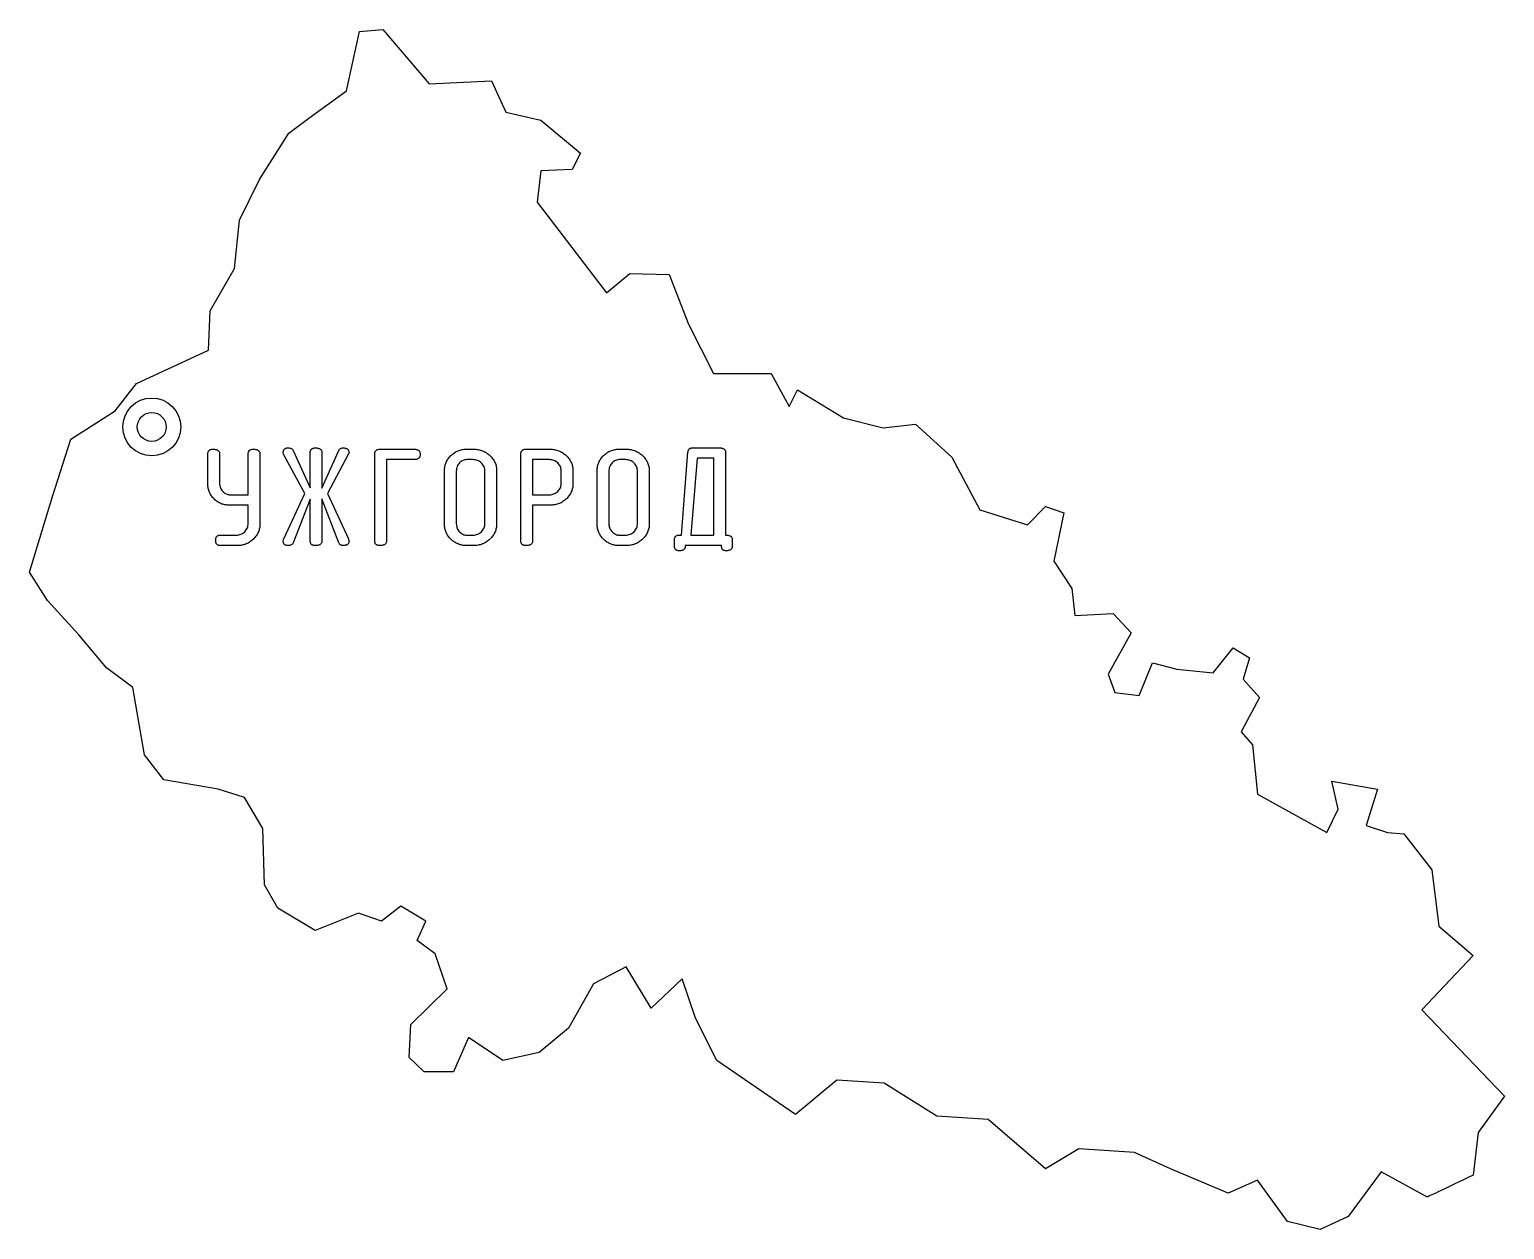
# Model space of a CAD drawing. Header units: millimetres. Extents: x -7137.6 to -7061, y 6350.2 to 6412.4.
import ezdxf

# ---------------------------------------------------------------- set-up
doc = ezdxf.new("R2010")
doc.units = ezdxf.units.MM

msp = doc.modelspace()

# ---------------------------------------------------------------- linework, layer by layer
at = {"color": 7, "linetype": 'Continuous', "lineweight": 25}
for p, q in [((-7121.118, 6409.255), (-7120.436, 6412.337)), ((-7120.436, 6412.337), (-7119.236, 6412.435)), ((-7119.236, 6412.435), (-7116.835, 6409.612)), ((-7116.835, 6409.612), (-7113.589, 6409.774)), ((-7113.589, 6409.774), (-7112.844, 6408.152)), ((-7123.064, 6407.828), (-7121.118, 6409.255)), ((-7112.844, 6408.152), (-7111.027, 6407.731)), ((-7124.102, 6407.048), (-7123.064, 6407.828)), ((-7111.027, 6407.731), (-7108.983, 6406.01)), ((-7125.628, 6404.648), (-7124.102, 6407.048)), ((-7108.983, 6406.01), (-7109.405, 6405.167)), ((-7111.027, 6405.102), (-7111.221, 6403.48)), ((-7109.405, 6405.167), (-7111.027, 6405.102)), ((-7126.666, 6402.538), (-7125.628, 6404.648)), ((-7111.221, 6403.48), (-7107.62, 6398.775)), ((-7126.925, 6400.041), (-7126.666, 6402.538)), ((-7128.191, 6397.834), (-7126.925, 6400.041)), ((-7107.62, 6398.775), (-7106.419, 6399.78)), ((-7106.419, 6399.78), (-7104.375, 6399.716)), ((-7104.375, 6399.716), (-7103.369, 6397.152)), ((-7128.287, 6395.79), (-7128.191, 6397.834)), ((-7103.369, 6397.152), (-7102.072, 6394.589)), ((-7132.019, 6394.07), (-7128.287, 6395.79)), ((-7102.072, 6394.589), (-7099.086, 6394.589)), ((-7099.086, 6394.589), (-7098.145, 6392.87)), ((-7133.123, 6392.643), (-7132.019, 6394.07)), ((-7098.145, 6392.87), (-7097.723, 6393.746)), ((-7097.723, 6393.746), (-7095.322, 6392.285)), ((-7135.426, 6391.182), (-7133.123, 6392.643)), ((-7095.322, 6392.285), (-7093.277, 6391.767)), ((-7093.277, 6391.767), (-7091.591, 6391.961)), ((-7091.591, 6391.961), (-7089.709, 6390.241)), ((-7136.368, 6388.197), (-7135.426, 6391.182)), ((-7123.884, 6390.594), (-7123.002, 6388.647)), ((-7123.002, 6388.647), (-7123.002, 6390.478)), ((-7122.394, 6388.634), (-7121.516, 6390.594)), ((-7122.394, 6390.478), (-7122.394, 6388.634)), ((-7119.381, 6390.657), (-7117.605, 6390.657)), ((-7114.892, 6390.657), (-7114.536, 6390.657)), ((-7111.824, 6390.657), (-7110.576, 6390.657)), ((-7106.973, 6390.657), (-7106.617, 6390.657)), ((-7103.734, 6386.198), (-7103.399, 6390.501)), ((-7103.158, 6390.725), (-7101.755, 6390.725)), ((-7101.448, 6390.483), (-7101.448, 6386.198)), ((-7128.313, 6388.856), (-7128.313, 6390.417)), ((-7127.705, 6390.421), (-7127.705, 6388.899)), ((-7126.219, 6388.293), (-7126.219, 6390.421)), ((-7125.611, 6390.416), (-7125.611, 6386.767)), ((-7123.282, 6388.352), (-7124.37, 6390.36)), ((-7121.013, 6390.411), (-7122.107, 6388.357)), ((-7119.651, 6385.899), (-7119.651, 6390.416)), ((-7117.605, 6390.117), (-7119.043, 6390.117)), ((-7119.043, 6390.117), (-7119.043, 6385.896)), ((-7114.545, 6390.117), (-7114.882, 6390.117)), ((-7112.07, 6385.899), (-7112.07, 6390.416)), ((-7110.586, 6390.117), (-7111.462, 6390.117)), ((-7111.462, 6390.117), (-7111.462, 6388.293)), ((-7106.626, 6390.117), (-7106.963, 6390.117)), ((-7102.927, 6390.184), (-7103.242, 6386.198)), ((-7102.056, 6390.184), (-7102.927, 6390.184)), ((-7102.056, 6386.198), (-7102.056, 6390.184)), ((-7089.709, 6390.241), (-7088.249, 6387.515)), ((-7116.029, 6386.767), (-7116.029, 6389.548)), ((-7115.421, 6389.509), (-7115.421, 6386.806)), ((-7113.935, 6386.806), (-7113.935, 6389.509)), ((-7113.327, 6389.548), (-7113.327, 6386.767)), ((-7109.975, 6388.874), (-7109.975, 6389.532)), ((-7109.367, 6389.552), (-7109.367, 6388.854)), ((-7108.111, 6386.767), (-7108.111, 6389.548)), ((-7107.502, 6389.509), (-7107.502, 6386.806)), ((-7106.016, 6386.806), (-7106.016, 6389.509)), ((-7105.408, 6389.548), (-7105.408, 6386.767)), ((-7137.568, 6384.271), (-7136.368, 6388.197)), ((-7127.166, 6388.293), (-7126.219, 6388.293)), ((-7124.375, 6386.003), (-7123.282, 6388.352)), ((-7122.107, 6388.357), (-7121.022, 6386.009)), ((-7111.462, 6388.293), (-7110.586, 6388.293)), ((-7126.219, 6387.752), (-7127.2, 6387.752)), ((-7126.219, 6386.805), (-7126.219, 6387.752)), ((-7123.002, 6388.066), (-7123.877, 6385.798)), ((-7123.002, 6385.901), (-7123.002, 6388.066)), ((-7121.521, 6385.805), (-7122.394, 6388.079)), ((-7122.394, 6388.079), (-7122.394, 6385.901)), ((-7111.462, 6387.752), (-7111.462, 6385.899)), ((-7110.552, 6387.752), (-7111.462, 6387.752)), ((-7088.249, 6387.515), (-7085.783, 6386.737)), ((-7085.783, 6386.737), (-7084.843, 6387.677)), ((-7084.843, 6387.677), (-7083.901, 6387.353)), ((-7083.901, 6387.353), (-7084.42, 6384.855)), ((-7127.671, 6386.198), (-7126.829, 6386.198)), ((-7114.882, 6386.198), (-7114.545, 6386.198)), ((-7106.963, 6386.198), (-7106.626, 6386.198)), ((-7104.099, 6385.625), (-7104.099, 6385.96)), ((-7103.857, 6386.198), (-7103.734, 6386.198)), ((-7103.242, 6386.198), (-7102.056, 6386.198)), ((-7101.448, 6386.198), (-7101.411, 6386.198)), ((-7101.102, 6385.96), (-7101.102, 6385.625)), ((-7126.795, 6385.657), (-7127.666, 6385.657)), ((-7114.536, 6385.657), (-7114.892, 6385.657)), ((-7106.617, 6385.657), (-7106.973, 6385.657)), ((-7103.546, 6385.657), (-7103.546, 6385.591)), ((-7101.651, 6385.657), (-7103.546, 6385.657)), ((-7101.651, 6385.591), (-7101.651, 6385.657)), ((-7084.42, 6384.855), (-7083.479, 6383.427)), ((-7136.627, 6382.811), (-7137.568, 6384.271)), ((-7135.006, 6381.026), (-7136.627, 6382.811)), ((-7083.479, 6383.427), (-7083.317, 6382.032)), ((-7083.317, 6382.032), (-7081.337, 6382.129)), ((-7081.337, 6382.129), (-7080.396, 6381.124)), ((-7133.577, 6379.307), (-7135.006, 6381.026)), ((-7080.396, 6381.124), (-7081.598, 6378.982)), ((-7076.146, 6379.047), (-7075.108, 6380.345)), ((-7075.108, 6380.345), (-7074.264, 6379.826)), ((-7074.264, 6379.826), (-7074.589, 6378.723)), ((-7132.214, 6378.301), (-7133.577, 6379.307)), ((-7081.598, 6378.982), (-7081.24, 6378.041)), ((-7079.976, 6377.88), (-7079.294, 6379.566)), ((-7079.294, 6379.566), (-7078.028, 6379.241)), ((-7078.028, 6379.241), (-7076.146, 6379.047)), ((-7131.598, 6374.797), (-7132.214, 6378.301)), ((-7074.589, 6378.723), (-7073.746, 6377.781)), ((-7081.24, 6378.041), (-7079.976, 6377.88)), ((-7073.746, 6377.781), (-7074.686, 6375.998)), ((-7074.686, 6375.998), (-7074.102, 6375.317)), ((-7074.102, 6375.317), (-7073.843, 6372.752)), ((-7130.593, 6373.499), (-7131.598, 6374.797)), ((-7127.769, 6373.012), (-7130.593, 6373.499)), ((-7126.407, 6372.59), (-7127.769, 6373.012)), ((-7069.656, 6371.973), (-7069.982, 6373.433)), ((-7069.982, 6373.433), (-7067.612, 6373.012)), ((-7067.612, 6373.012), (-7068.198, 6371.13)), ((-7125.465, 6370.968), (-7126.407, 6372.59)), ((-7073.843, 6372.752), (-7070.241, 6370.774)), ((-7070.241, 6370.774), (-7069.656, 6371.973)), ((-7125.369, 6368.047), (-7125.465, 6370.968)), ((-7068.198, 6371.13), (-7067.094, 6370.774)), ((-7067.094, 6370.774), (-7066.249, 6370.708)), ((-7066.249, 6370.708), (-7064.791, 6368.826)), ((-7064.791, 6368.826), (-7064.434, 6365.906)), ((-7124.687, 6366.847), (-7125.369, 6368.047)), ((-7122.74, 6365.678), (-7124.687, 6366.847)), ((-7118.294, 6366.945), (-7119.301, 6366.166)), ((-7116.997, 6366.166), (-7118.294, 6366.945)), ((-7120.502, 6366.588), (-7122.74, 6365.678)), ((-7119.301, 6366.166), (-7120.502, 6366.588)), ((-7117.451, 6365.16), (-7116.997, 6366.166)), ((-7064.434, 6365.906), (-7062.649, 6364.381)), ((-7116.51, 6364.479), (-7117.451, 6365.16)), ((-7115.894, 6362.662), (-7116.51, 6364.479)), ((-7106.614, 6363.797), (-7108.301, 6362.921)), ((-7105.315, 6361.655), (-7106.614, 6363.797)), ((-7062.649, 6364.381), (-7065.309, 6361.559)), ((-7108.301, 6362.921), (-7109.599, 6360.618)), ((-7103.693, 6363.18), (-7105.315, 6361.655)), ((-7103.012, 6361.136), (-7103.693, 6363.18)), ((-7117.776, 6360.811), (-7115.894, 6362.662)), ((-7065.309, 6361.559), (-7061.026, 6357.081)), ((-7117.873, 6359.092), (-7117.776, 6360.811)), ((-7109.599, 6360.618), (-7111.124, 6359.352)), ((-7101.909, 6358.93), (-7103.012, 6361.136)), ((-7114.79, 6360.131), (-7115.569, 6358.345)), ((-7113.006, 6358.93), (-7114.79, 6360.131)), ((-7117.094, 6358.345), (-7117.873, 6359.092)), ((-7111.124, 6359.352), (-7113.006, 6358.93)), ((-7115.569, 6358.345), (-7117.094, 6358.345)), ((-7097.821, 6356.141), (-7101.909, 6358.93)), ((-7095.679, 6357.924), (-7097.821, 6356.141)), ((-7093.213, 6357.762), (-7095.679, 6357.924)), ((-7090.488, 6356.042), (-7093.213, 6357.762)), ((-7061.026, 6357.081), (-7062.388, 6355.2)), ((-7087.827, 6355.88), (-7090.488, 6356.042)), ((-7084.843, 6353.316), (-7087.827, 6355.88)), ((-7062.388, 6355.2), (-7062.649, 6352.993)), ((-7083.122, 6354.357), (-7084.843, 6353.316)), ((-7080.234, 6354.161), (-7083.122, 6354.357)), ((-7078.352, 6353.316), (-7080.234, 6354.161)), ((-7075.368, 6352.051), (-7078.352, 6353.316)), ((-7067.418, 6353.155), (-7069.138, 6350.851)), ((-7065.049, 6351.857), (-7067.418, 6353.155)), ((-7073.843, 6352.733), (-7075.368, 6352.051)), ((-7072.285, 6350.591), (-7073.843, 6352.733)), ((-7069.138, 6350.851), (-7070.597, 6350.17)), ((-7070.597, 6350.17), (-7072.285, 6350.591))]:
    msp.add_line(p, q, dxfattribs=at)
for radius in [1.5, 0.75]:
    msp.add_circle((-7131.223, 6391.811), radius, dxfattribs=at)
for points, knots in [([(-7128.313, 6390.417), (-7128.312, 6390.435), (-7128.311, 6390.471), (-7128.299, 6390.521), (-7128.277, 6390.564), (-7128.247, 6390.599), (-7128.207, 6390.626), (-7128.16, 6390.645), (-7128.104, 6390.655), (-7128.064, 6390.656), (-7128.043, 6390.657)], [0, 0, 0, 0, 0.135429, 0.259027, 0.370704, 0.479047, 0.590725, 0.711856, 0.84678, 1, 1, 1, 1]), ([(-7128.043, 6390.657), (-7128.016, 6390.657), (-7127.967, 6390.657), (-7127.898, 6390.644), (-7127.838, 6390.628), (-7127.79, 6390.601), (-7127.751, 6390.567), (-7127.724, 6390.525), (-7127.708, 6390.475), (-7127.706, 6390.44), (-7127.705, 6390.421)], [0, 0, 0, 0, 0.169138, 0.31769, 0.447411, 0.563411, 0.668766, 0.773154, 0.880041, 1, 1, 1, 1]), ([(-7126.219, 6390.421), (-7126.218, 6390.44), (-7126.217, 6390.475), (-7126.204, 6390.524), (-7126.183, 6390.566), (-7126.152, 6390.6), (-7126.113, 6390.627), (-7126.065, 6390.644), (-7126.01, 6390.657), (-7125.97, 6390.657), (-7125.948, 6390.657)], [0, 0, 0, 0, 0.136441, 0.255996, 0.368508, 0.475742, 0.588255, 0.709343, 0.845784, 1, 1, 1, 1]), ([(-7125.948, 6390.657), (-7125.922, 6390.656), (-7125.872, 6390.655), (-7125.803, 6390.645), (-7125.744, 6390.626), (-7125.695, 6390.6), (-7125.656, 6390.565), (-7125.63, 6390.522), (-7125.613, 6390.471), (-7125.611, 6390.435), (-7125.611, 6390.416)], [0, 0, 0, 0, 0.167863, 0.314847, 0.444187, 0.55924, 0.665232, 0.770656, 0.878794, 1, 1, 1, 1]), ([(-7124.401, 6390.481), (-7124.4, 6390.5), (-7124.399, 6390.536), (-7124.388, 6390.587), (-7124.368, 6390.63), (-7124.339, 6390.665), (-7124.303, 6390.693), (-7124.258, 6390.712), (-7124.206, 6390.722), (-7124.169, 6390.724), (-7124.149, 6390.725)], [0, 0, 0, 0, 0.142168, 0.268903, 0.38517, 0.493424, 0.603728, 0.721292, 0.852595, 1, 1, 1, 1]), ([(-7124.37, 6390.36), (-7124.379, 6390.379), (-7124.396, 6390.418), (-7124.4, 6390.46), (-7124.401, 6390.481)], [0, 0, 0, 0, 0.502617, 1, 1, 1, 1]), ([(-7124.149, 6390.725), (-7124.119, 6390.723), (-7124.063, 6390.721), (-7123.987, 6390.696), (-7123.924, 6390.654), (-7123.897, 6390.614), (-7123.884, 6390.594)], [0, 0, 0, 0, 0.286904, 0.537433, 0.769466, 1, 1, 1, 1]), ([(-7123.002, 6390.478), (-7123.002, 6390.497), (-7123, 6390.534), (-7122.988, 6390.585), (-7122.965, 6390.629), (-7122.935, 6390.666), (-7122.894, 6390.692), (-7122.847, 6390.711), (-7122.79, 6390.723), (-7122.749, 6390.724), (-7122.728, 6390.725)], [0, 0, 0, 0, 0.1377081, 0.258841, 0.3738743, 0.481948, 0.593458, 0.712173, 0.8473444, 1, 1, 1, 1]), ([(-7122.728, 6390.725), (-7122.702, 6390.724), (-7122.653, 6390.723), (-7122.584, 6390.711), (-7122.526, 6390.693), (-7122.477, 6390.666), (-7122.439, 6390.631), (-7122.414, 6390.586), (-7122.397, 6390.534), (-7122.395, 6390.497), (-7122.394, 6390.478)], [0, 0, 0, 0, 0.165531, 0.310581, 0.439844, 0.552881, 0.660328, 0.766444, 0.876643, 1, 1, 1, 1]), ([(-7121.516, 6390.594), (-7121.504, 6390.614), (-7121.48, 6390.652), (-7121.43, 6390.694), (-7121.372, 6390.72), (-7121.33, 6390.723), (-7121.309, 6390.725)], [0, 0, 0, 0, 0.270918, 0.518355, 0.751646, 1, 1, 1, 1]), ([(-7121.309, 6390.725), (-7121.284, 6390.724), (-7121.237, 6390.722), (-7121.171, 6390.713), (-7121.114, 6390.694), (-7121.068, 6390.666), (-7121.032, 6390.631), (-7121.006, 6390.588), (-7120.991, 6390.537), (-7120.989, 6390.5), (-7120.988, 6390.481)], [0, 0, 0, 0, 0.163448, 0.307793, 0.43427, 0.549766, 0.655419, 0.762636, 0.875353, 1, 1, 1, 1]), ([(-7120.988, 6390.481), (-7120.989, 6390.467), (-7120.99, 6390.441), (-7121.006, 6390.421), (-7121.013, 6390.411)], [0, 0, 0, 0, 0.536123, 1, 1, 1, 1]), ([(-7119.651, 6390.416), (-7119.65, 6390.435), (-7119.649, 6390.471), (-7119.636, 6390.521), (-7119.615, 6390.564), (-7119.584, 6390.599), (-7119.545, 6390.626), (-7119.498, 6390.645), (-7119.442, 6390.655), (-7119.402, 6390.656), (-7119.381, 6390.657)], [0, 0, 0, 0, 0.137647, 0.258494, 0.372178, 0.480267, 0.591683, 0.71253, 0.847139, 1, 1, 1, 1]), ([(-7117.605, 6390.657), (-7117.581, 6390.657), (-7117.535, 6390.655), (-7117.471, 6390.643), (-7117.416, 6390.622), (-7117.371, 6390.592), (-7117.336, 6390.553), (-7117.311, 6390.505), (-7117.298, 6390.448), (-7117.296, 6390.408), (-7117.295, 6390.387)], [0, 0, 0, 0, 0.154879, 0.291993, 0.412667, 0.525781, 0.633715, 0.744971, 0.865082, 1, 1, 1, 1]), ([(-7116.029, 6389.548), (-7116.028, 6389.586), (-7116.027, 6389.66), (-7116.01, 6389.769), (-7115.985, 6389.874), (-7115.947, 6389.974), (-7115.901, 6390.071), (-7115.842, 6390.163), (-7115.775, 6390.251), (-7115.697, 6390.333), (-7115.612, 6390.409), (-7115.522, 6390.476), (-7115.427, 6390.532), (-7115.328, 6390.578), (-7115.225, 6390.614), (-7115.118, 6390.639), (-7115.006, 6390.654), (-7114.931, 6390.656), (-7114.892, 6390.657)], [0, 0, 0, 0, 0.064022, 0.126233, 0.186537, 0.247047, 0.307461, 0.368979, 0.431621, 0.496318, 0.561091, 0.624327, 0.686753, 0.747991, 0.809425, 0.871472, 0.934784, 1, 1, 1, 1]), ([(-7114.536, 6390.657), (-7114.493, 6390.656), (-7114.41, 6390.654), (-7114.288, 6390.638), (-7114.172, 6390.612), (-7114.061, 6390.576), (-7113.956, 6390.528), (-7113.855, 6390.471), (-7113.76, 6390.402), (-7113.672, 6390.324), (-7113.592, 6390.239), (-7113.52, 6390.151), (-7113.461, 6390.058), (-7113.412, 6389.963), (-7113.373, 6389.864), (-7113.346, 6389.762), (-7113.33, 6389.656), (-7113.328, 6389.584), (-7113.327, 6389.548)], [0, 0, 0, 0, 0.069566, 0.13674, 0.202078, 0.265454, 0.32897, 0.391761, 0.456064, 0.520905, 0.585637, 0.647873, 0.707801, 0.766345, 0.824107, 0.882274, 0.940271, 1, 1, 1, 1]), ([(-7112.07, 6390.416), (-7112.069, 6390.435), (-7112.068, 6390.47), (-7112.056, 6390.52), (-7112.037, 6390.563), (-7112.01, 6390.599), (-7111.974, 6390.625), (-7111.931, 6390.645), (-7111.88, 6390.655), (-7111.843, 6390.656), (-7111.824, 6390.657)], [0, 0, 0, 0, 0.144635, 0.27097, 0.388133, 0.496601, 0.607186, 0.72435, 0.852701, 1, 1, 1, 1]), ([(-7110.576, 6390.657), (-7110.534, 6390.656), (-7110.451, 6390.655), (-7110.33, 6390.638), (-7110.213, 6390.614), (-7110.103, 6390.575), (-7109.996, 6390.53), (-7109.897, 6390.47), (-7109.801, 6390.403), (-7109.714, 6390.325), (-7109.633, 6390.242), (-7109.562, 6390.153), (-7109.502, 6390.061), (-7109.452, 6389.966), (-7109.414, 6389.867), (-7109.388, 6389.765), (-7109.37, 6389.66), (-7109.368, 6389.588), (-7109.367, 6389.552)], [0, 0, 0, 0, 0.06971, 0.136447, 0.201795, 0.265484, 0.328896, 0.392107, 0.456206, 0.521181, 0.585627, 0.647991, 0.707557, 0.766488, 0.824369, 0.881947, 0.940727, 1, 1, 1, 1]), ([(-7108.111, 6389.548), (-7108.11, 6389.586), (-7108.108, 6389.66), (-7108.091, 6389.769), (-7108.066, 6389.874), (-7108.028, 6389.974), (-7107.982, 6390.071), (-7107.923, 6390.163), (-7107.856, 6390.251), (-7107.778, 6390.333), (-7107.693, 6390.409), (-7107.603, 6390.476), (-7107.508, 6390.532), (-7107.409, 6390.578), (-7107.306, 6390.614), (-7107.199, 6390.639), (-7107.088, 6390.654), (-7107.012, 6390.656), (-7106.973, 6390.657)], [0, 0, 0, 0, 0.064022, 0.126233, 0.186537, 0.247047, 0.307461, 0.368979, 0.431621, 0.496318, 0.561091, 0.624327, 0.686753, 0.747991, 0.809425, 0.871472, 0.934784, 1, 1, 1, 1]), ([(-7106.617, 6390.657), (-7106.574, 6390.656), (-7106.491, 6390.654), (-7106.369, 6390.638), (-7106.253, 6390.612), (-7106.142, 6390.576), (-7106.037, 6390.528), (-7105.936, 6390.471), (-7105.841, 6390.402), (-7105.753, 6390.324), (-7105.673, 6390.239), (-7105.601, 6390.151), (-7105.542, 6390.058), (-7105.493, 6389.963), (-7105.454, 6389.864), (-7105.427, 6389.762), (-7105.411, 6389.656), (-7105.409, 6389.584), (-7105.408, 6389.548)], [0, 0, 0, 0, 0.069566, 0.13674, 0.202078, 0.265454, 0.32897, 0.391761, 0.456064, 0.520905, 0.585637, 0.647873, 0.707801, 0.766345, 0.824107, 0.882274, 0.940271, 1, 1, 1, 1]), ([(-7103.399, 6390.501), (-7103.397, 6390.519), (-7103.392, 6390.552), (-7103.379, 6390.599), (-7103.357, 6390.637), (-7103.331, 6390.671), (-7103.296, 6390.695), (-7103.255, 6390.713), (-7103.208, 6390.724), (-7103.175, 6390.725), (-7103.158, 6390.725)], [0, 0, 0, 0, 0.144235, 0.272194, 0.3895, 0.500736, 0.612989, 0.731568, 0.857321, 1, 1, 1, 1]), ([(-7101.755, 6390.725), (-7101.731, 6390.724), (-7101.686, 6390.722), (-7101.622, 6390.713), (-7101.569, 6390.693), (-7101.524, 6390.667), (-7101.49, 6390.632), (-7101.465, 6390.589), (-7101.451, 6390.538), (-7101.449, 6390.502), (-7101.448, 6390.483)], [0, 0, 0, 0, 0.161474, 0.303329, 0.429302, 0.543136, 0.648751, 0.758129, 0.871444, 1, 1, 1, 1]), ([(-7117.295, 6390.387), (-7117.296, 6390.366), (-7117.298, 6390.326), (-7117.311, 6390.269), (-7117.336, 6390.222), (-7117.371, 6390.182), (-7117.416, 6390.153), (-7117.471, 6390.131), (-7117.535, 6390.119), (-7117.581, 6390.118), (-7117.605, 6390.117)], [0, 0, 0, 0, 0.134918, 0.255029, 0.366285, 0.474219, 0.587333, 0.708007, 0.845121, 1, 1, 1, 1]), ([(-7114.882, 6390.117), (-7114.915, 6390.115), (-7114.981, 6390.111), (-7115.078, 6390.077), (-7115.17, 6390.022), (-7115.256, 6389.949), (-7115.33, 6389.859), (-7115.383, 6389.753), (-7115.416, 6389.635), (-7115.419, 6389.552), (-7115.421, 6389.509)], [0, 0, 0, 0, 0.109715, 0.220992, 0.338271, 0.464734, 0.594801, 0.723849, 0.857587, 1, 1, 1, 1]), ([(-7113.935, 6389.509), (-7113.937, 6389.549), (-7113.941, 6389.629), (-7113.977, 6389.744), (-7114.034, 6389.849), (-7114.113, 6389.941), (-7114.206, 6390.019), (-7114.311, 6390.076), (-7114.425, 6390.11), (-7114.505, 6390.115), (-7114.545, 6390.117)], [0, 0, 0, 0, 0.127609, 0.249917, 0.372014, 0.500576, 0.628429, 0.751497, 0.87349, 1, 1, 1, 1]), ([(-7109.975, 6389.532), (-7109.978, 6389.571), (-7109.982, 6389.647), (-7110.017, 6389.757), (-7110.076, 6389.857), (-7110.155, 6389.946), (-7110.247, 6390.023), (-7110.353, 6390.077), (-7110.466, 6390.112), (-7110.545, 6390.115), (-7110.586, 6390.117)], [0, 0, 0, 0, 0.123513, 0.244037, 0.365281, 0.493931, 0.622995, 0.747549, 0.87098, 1, 1, 1, 1]), ([(-7106.963, 6390.117), (-7106.996, 6390.115), (-7107.062, 6390.111), (-7107.159, 6390.077), (-7107.251, 6390.022), (-7107.337, 6389.949), (-7107.411, 6389.859), (-7107.464, 6389.753), (-7107.497, 6389.635), (-7107.501, 6389.552), (-7107.502, 6389.509)], [0, 0, 0, 0, 0.109715, 0.220992, 0.338271, 0.464734, 0.594801, 0.723849, 0.857587, 1, 1, 1, 1]), ([(-7106.016, 6389.509), (-7106.018, 6389.549), (-7106.022, 6389.629), (-7106.058, 6389.744), (-7106.115, 6389.849), (-7106.194, 6389.941), (-7106.287, 6390.019), (-7106.392, 6390.076), (-7106.507, 6390.11), (-7106.586, 6390.115), (-7106.626, 6390.117)], [0, 0, 0, 0, 0.127609, 0.249917, 0.372014, 0.500576, 0.628429, 0.751497, 0.87349, 1, 1, 1, 1]), ([(-7127.2, 6387.752), (-7127.239, 6387.753), (-7127.313, 6387.755), (-7127.424, 6387.77), (-7127.529, 6387.796), (-7127.631, 6387.83), (-7127.728, 6387.876), (-7127.82, 6387.933), (-7127.907, 6387.998), (-7127.991, 6388.073), (-7128.065, 6388.155), (-7128.132, 6388.243), (-7128.188, 6388.334), (-7128.234, 6388.431), (-7128.27, 6388.531), (-7128.295, 6388.636), (-7128.31, 6388.745), (-7128.312, 6388.819), (-7128.313, 6388.856)], [0, 0, 0, 0, 0.065409, 0.128895, 0.190524, 0.251939, 0.31283, 0.374462, 0.437139, 0.501399, 0.566065, 0.628259, 0.68989, 0.750235, 0.811279, 0.872908, 0.935195, 1, 1, 1, 1]), ([(-7127.705, 6388.899), (-7127.703, 6388.855), (-7127.7, 6388.772), (-7127.667, 6388.654), (-7127.614, 6388.548), (-7127.541, 6388.459), (-7127.456, 6388.385), (-7127.364, 6388.333), (-7127.267, 6388.298), (-7127.199, 6388.294), (-7127.166, 6388.293)], [0, 0, 0, 0, 0.143581, 0.277318, 0.404788, 0.534116, 0.660578, 0.776677, 0.887954, 1, 1, 1, 1]), ([(-7110.586, 6388.293), (-7110.545, 6388.294), (-7110.466, 6388.298), (-7110.352, 6388.332), (-7110.247, 6388.386), (-7110.154, 6388.461), (-7110.075, 6388.549), (-7110.017, 6388.65), (-7109.982, 6388.759), (-7109.978, 6388.836), (-7109.975, 6388.874)], [0, 0, 0, 0, 0.129236, 0.253957, 0.377197, 0.506654, 0.634671, 0.755554, 0.87628, 1, 1, 1, 1]), ([(-7109.367, 6388.854), (-7109.368, 6388.818), (-7109.37, 6388.747), (-7109.387, 6388.642), (-7109.413, 6388.54), (-7109.45, 6388.441), (-7109.498, 6388.346), (-7109.557, 6388.255), (-7109.625, 6388.166), (-7109.704, 6388.082), (-7109.789, 6388.004), (-7109.883, 6387.938), (-7109.981, 6387.88), (-7110.085, 6387.834), (-7110.194, 6387.796), (-7110.309, 6387.772), (-7110.429, 6387.755), (-7110.51, 6387.753), (-7110.552, 6387.752)], [0, 0, 0, 0, 0.059942, 0.118714, 0.176941, 0.235266, 0.294328, 0.354246, 0.416589, 0.480954, 0.545785, 0.60931, 0.671925, 0.734979, 0.798831, 0.863769, 0.930677, 1, 1, 1, 1]), ([(-7126.829, 6386.198), (-7126.788, 6386.2), (-7126.709, 6386.205), (-7126.594, 6386.239), (-7126.489, 6386.296), (-7126.395, 6386.373), (-7126.318, 6386.466), (-7126.259, 6386.57), (-7126.225, 6386.685), (-7126.221, 6386.764), (-7126.219, 6386.805)], [0, 0, 0, 0, 0.127621, 0.249626, 0.372705, 0.499867, 0.627732, 0.750374, 0.872379, 1, 1, 1, 1]), ([(-7125.611, 6386.767), (-7125.612, 6386.731), (-7125.613, 6386.659), (-7125.63, 6386.553), (-7125.656, 6386.45), (-7125.694, 6386.351), (-7125.741, 6386.255), (-7125.798, 6386.162), (-7125.868, 6386.074), (-7125.946, 6385.99), (-7126.032, 6385.912), (-7126.125, 6385.844), (-7126.223, 6385.785), (-7126.327, 6385.739), (-7126.436, 6385.701), (-7126.551, 6385.677), (-7126.671, 6385.66), (-7126.753, 6385.658), (-7126.795, 6385.657)], [0, 0, 0, 0, 0.060307, 0.119442, 0.178023, 0.236134, 0.295504, 0.355386, 0.417039, 0.481597, 0.546191, 0.609354, 0.67254, 0.735364, 0.798982, 0.863682, 0.930346, 1, 1, 1, 1]), ([(-7114.892, 6385.657), (-7114.931, 6385.658), (-7115.006, 6385.661), (-7115.118, 6385.676), (-7115.226, 6385.701), (-7115.329, 6385.737), (-7115.428, 6385.782), (-7115.522, 6385.839), (-7115.612, 6385.905), (-7115.697, 6385.98), (-7115.775, 6386.063), (-7115.842, 6386.151), (-7115.901, 6386.243), (-7115.947, 6386.34), (-7115.985, 6386.44), (-7116.01, 6386.546), (-7116.027, 6386.655), (-7116.028, 6386.729), (-7116.029, 6386.767)], [0, 0, 0, 0, 0.065197, 0.12849, 0.1911, 0.252516, 0.313737, 0.37563, 0.438493, 0.503248, 0.567925, 0.630549, 0.692049, 0.752445, 0.812938, 0.873804, 0.935997, 1, 1, 1, 1]), ([(-7115.421, 6386.806), (-7115.42, 6386.763), (-7115.416, 6386.68), (-7115.383, 6386.562), (-7115.33, 6386.455), (-7115.255, 6386.365), (-7115.17, 6386.292), (-7115.078, 6386.238), (-7114.982, 6386.204), (-7114.915, 6386.2), (-7114.882, 6386.198)], [0, 0, 0, 0, 0.143504, 0.276039, 0.406062, 0.536058, 0.662452, 0.779074, 0.889179, 1, 1, 1, 1]), ([(-7114.545, 6386.198), (-7114.504, 6386.2), (-7114.425, 6386.205), (-7114.31, 6386.239), (-7114.205, 6386.296), (-7114.111, 6386.373), (-7114.034, 6386.466), (-7113.975, 6386.57), (-7113.942, 6386.686), (-7113.937, 6386.765), (-7113.935, 6386.806)], [0, 0, 0, 0, 0.127498, 0.249385, 0.372345, 0.499384, 0.627126, 0.750615, 0.872502, 1, 1, 1, 1]), ([(-7113.327, 6386.767), (-7113.328, 6386.731), (-7113.33, 6386.659), (-7113.346, 6386.553), (-7113.374, 6386.45), (-7113.412, 6386.351), (-7113.461, 6386.255), (-7113.52, 6386.163), (-7113.59, 6386.074), (-7113.671, 6385.99), (-7113.759, 6385.911), (-7113.854, 6385.844), (-7113.954, 6385.785), (-7114.06, 6385.739), (-7114.171, 6385.701), (-7114.288, 6385.677), (-7114.41, 6385.66), (-7114.493, 6385.658), (-7114.536, 6385.657)], [0, 0, 0, 0, 0.059698, 0.118238, 0.175816, 0.234088, 0.292601, 0.352499, 0.414343, 0.479041, 0.543849, 0.607782, 0.67083, 0.734078, 0.798152, 0.863331, 0.93047, 1, 1, 1, 1]), ([(-7106.973, 6385.657), (-7107.012, 6385.658), (-7107.088, 6385.661), (-7107.199, 6385.676), (-7107.307, 6385.701), (-7107.41, 6385.737), (-7107.509, 6385.782), (-7107.603, 6385.839), (-7107.693, 6385.905), (-7107.778, 6385.98), (-7107.856, 6386.063), (-7107.923, 6386.151), (-7107.982, 6386.243), (-7108.028, 6386.34), (-7108.066, 6386.44), (-7108.091, 6386.546), (-7108.108, 6386.655), (-7108.11, 6386.729), (-7108.111, 6386.767)], [0, 0, 0, 0, 0.065197, 0.12849, 0.1911, 0.252516, 0.313737, 0.37563, 0.438493, 0.503248, 0.567925, 0.630549, 0.692049, 0.752445, 0.812938, 0.873804, 0.935997, 1, 1, 1, 1]), ([(-7107.502, 6386.806), (-7107.501, 6386.763), (-7107.497, 6386.68), (-7107.464, 6386.562), (-7107.411, 6386.455), (-7107.337, 6386.365), (-7107.251, 6386.292), (-7107.159, 6386.238), (-7107.063, 6386.204), (-7106.996, 6386.2), (-7106.963, 6386.198)], [0, 0, 0, 0, 0.143504, 0.276039, 0.406062, 0.536058, 0.662452, 0.779074, 0.889179, 1, 1, 1, 1]), ([(-7106.626, 6386.198), (-7106.585, 6386.2), (-7106.506, 6386.205), (-7106.391, 6386.239), (-7106.286, 6386.296), (-7106.192, 6386.373), (-7106.115, 6386.466), (-7106.056, 6386.57), (-7106.023, 6386.686), (-7106.018, 6386.765), (-7106.016, 6386.806)], [0, 0, 0, 0, 0.127498, 0.249385, 0.372345, 0.499384, 0.627126, 0.750615, 0.872502, 1, 1, 1, 1]), ([(-7105.408, 6386.767), (-7105.409, 6386.731), (-7105.411, 6386.659), (-7105.427, 6386.553), (-7105.455, 6386.45), (-7105.493, 6386.351), (-7105.542, 6386.255), (-7105.601, 6386.163), (-7105.671, 6386.074), (-7105.752, 6385.99), (-7105.84, 6385.911), (-7105.936, 6385.844), (-7106.035, 6385.785), (-7106.142, 6385.739), (-7106.252, 6385.701), (-7106.369, 6385.677), (-7106.491, 6385.66), (-7106.574, 6385.658), (-7106.617, 6385.657)], [0, 0, 0, 0, 0.059698, 0.118238, 0.175816, 0.234088, 0.292601, 0.352499, 0.414343, 0.479041, 0.543849, 0.607782, 0.67083, 0.734078, 0.798152, 0.863331, 0.93047, 1, 1, 1, 1]), ([(-7127.908, 6385.928), (-7127.907, 6385.949), (-7127.905, 6385.989), (-7127.895, 6386.045), (-7127.876, 6386.092), (-7127.851, 6386.132), (-7127.816, 6386.161), (-7127.774, 6386.183), (-7127.725, 6386.196), (-7127.69, 6386.197), (-7127.671, 6386.198)], [0, 0, 0, 0, 0.154565, 0.290674, 0.412868, 0.52408, 0.633374, 0.743751, 0.865945, 1, 1, 1, 1]), ([(-7127.666, 6385.657), (-7127.685, 6385.658), (-7127.721, 6385.659), (-7127.771, 6385.672), (-7127.814, 6385.693), (-7127.849, 6385.724), (-7127.876, 6385.763), (-7127.895, 6385.811), (-7127.905, 6385.867), (-7127.907, 6385.907), (-7127.908, 6385.928)], [0, 0, 0, 0, 0.137647, 0.258494, 0.372178, 0.480267, 0.591683, 0.71253, 0.847139, 1, 1, 1, 1]), ([(-7124.401, 6385.894), (-7124.4, 6385.912), (-7124.398, 6385.95), (-7124.383, 6385.985), (-7124.375, 6386.003)], [0, 0, 0, 0, 0.490263, 1, 1, 1, 1]), ([(-7124.152, 6385.657), (-7124.172, 6385.658), (-7124.208, 6385.66), (-7124.26, 6385.67), (-7124.304, 6385.689), (-7124.34, 6385.715), (-7124.368, 6385.75), (-7124.388, 6385.792), (-7124.399, 6385.84), (-7124.4, 6385.876), (-7124.401, 6385.894)], [0, 0, 0, 0, 0.148046, 0.279677, 0.399888, 0.509434, 0.620126, 0.733009, 0.859985, 1, 1, 1, 1]), ([(-7122.732, 6385.657), (-7122.753, 6385.658), (-7122.793, 6385.66), (-7122.849, 6385.67), (-7122.897, 6385.689), (-7122.935, 6385.717), (-7122.967, 6385.752), (-7122.988, 6385.795), (-7123, 6385.846), (-7123.002, 6385.882), (-7123.002, 6385.901)], [0, 0, 0, 0, 0.152263, 0.286344, 0.406719, 0.519162, 0.626828, 0.740066, 0.862892, 1, 1, 1, 1]), ([(-7122.394, 6385.901), (-7122.395, 6385.882), (-7122.397, 6385.846), (-7122.413, 6385.794), (-7122.44, 6385.751), (-7122.479, 6385.716), (-7122.527, 6385.688), (-7122.587, 6385.67), (-7122.656, 6385.66), (-7122.706, 6385.658), (-7122.732, 6385.657)], [0, 0, 0, 0, 0.120816, 0.230726, 0.335811, 0.441461, 0.557243, 0.686167, 0.832677, 1, 1, 1, 1]), ([(-7120.988, 6385.894), (-7120.989, 6385.876), (-7120.991, 6385.84), (-7121.004, 6385.79), (-7121.03, 6385.749), (-7121.064, 6385.714), (-7121.111, 6385.689), (-7121.164, 6385.669), (-7121.228, 6385.66), (-7121.274, 6385.658), (-7121.298, 6385.657)], [0, 0, 0, 0, 0.124034, 0.237531, 0.342994, 0.450444, 0.565298, 0.691473, 0.835897, 1, 1, 1, 1]), ([(-7121.022, 6386.009), (-7121.012, 6385.987), (-7120.995, 6385.951), (-7120.99, 6385.911), (-7120.988, 6385.894)], [0, 0, 0, 0, 0.582372, 1, 1, 1, 1]), ([(-7119.381, 6385.657), (-7119.402, 6385.658), (-7119.442, 6385.66), (-7119.498, 6385.67), (-7119.545, 6385.689), (-7119.584, 6385.716), (-7119.615, 6385.751), (-7119.636, 6385.794), (-7119.649, 6385.844), (-7119.65, 6385.88), (-7119.651, 6385.899)], [0, 0, 0, 0, 0.152861, 0.28747, 0.408317, 0.519733, 0.627822, 0.741506, 0.862353, 1, 1, 1, 1]), ([(-7119.043, 6385.896), (-7119.044, 6385.877), (-7119.046, 6385.841), (-7119.062, 6385.791), (-7119.089, 6385.749), (-7119.128, 6385.715), (-7119.176, 6385.689), (-7119.235, 6385.67), (-7119.305, 6385.66), (-7119.354, 6385.658), (-7119.381, 6385.657)], [0, 0, 0, 0, 0.119652, 0.228399, 0.332519, 0.437605, 0.553308, 0.683377, 0.83119, 1, 1, 1, 1]), ([(-7111.8, 6385.657), (-7111.821, 6385.658), (-7111.861, 6385.66), (-7111.917, 6385.67), (-7111.964, 6385.689), (-7112.003, 6385.716), (-7112.034, 6385.751), (-7112.055, 6385.794), (-7112.068, 6385.844), (-7112.069, 6385.88), (-7112.07, 6385.899)], [0, 0, 0, 0, 0.152861, 0.28747, 0.408317, 0.519733, 0.627822, 0.741506, 0.862353, 1, 1, 1, 1]), ([(-7111.462, 6385.899), (-7111.463, 6385.88), (-7111.464, 6385.844), (-7111.481, 6385.793), (-7111.508, 6385.75), (-7111.546, 6385.715), (-7111.595, 6385.689), (-7111.654, 6385.67), (-7111.724, 6385.66), (-7111.773, 6385.658), (-7111.8, 6385.657)], [0, 0, 0, 0, 0.121206, 0.229344, 0.334768, 0.44076, 0.555813, 0.685153, 0.832137, 1, 1, 1, 1]), ([(-7104.099, 6385.96), (-7104.098, 6385.979), (-7104.097, 6386.014), (-7104.087, 6386.063), (-7104.068, 6386.105), (-7104.04, 6386.14), (-7104.004, 6386.166), (-7103.962, 6386.186), (-7103.911, 6386.195), (-7103.876, 6386.197), (-7103.857, 6386.198)], [0, 0, 0, 0, 0.144202, 0.269268, 0.385803, 0.497666, 0.606189, 0.722724, 0.853093, 1, 1, 1, 1]), ([(-7101.411, 6386.198), (-7101.387, 6386.197), (-7101.342, 6386.195), (-7101.278, 6386.185), (-7101.224, 6386.167), (-7101.178, 6386.141), (-7101.144, 6386.106), (-7101.119, 6386.064), (-7101.105, 6386.014), (-7101.103, 6385.979), (-7101.102, 6385.96)], [0, 0, 0, 0, 0.16411, 0.3061986, 0.434615, 0.5474186, 0.6548725, 0.7623789, 0.873597, 1, 1, 1, 1]), ([(-7123.877, 6385.798), (-7123.89, 6385.776), (-7123.916, 6385.733), (-7123.98, 6385.688), (-7124.061, 6385.661), (-7124.12, 6385.659), (-7124.152, 6385.657)], [0, 0, 0, 0, 0.229606, 0.458483, 0.707918, 1, 1, 1, 1]), ([(-7121.298, 6385.657), (-7121.323, 6385.659), (-7121.37, 6385.662), (-7121.435, 6385.691), (-7121.487, 6385.741), (-7121.509, 6385.783), (-7121.521, 6385.805)], [0, 0, 0, 0, 0.258802, 0.495201, 0.734653, 1, 1, 1, 1]), ([(-7103.857, 6385.387), (-7103.876, 6385.388), (-7103.911, 6385.39), (-7103.962, 6385.399), (-7104.004, 6385.419), (-7104.04, 6385.445), (-7104.068, 6385.48), (-7104.087, 6385.522), (-7104.097, 6385.571), (-7104.098, 6385.606), (-7104.099, 6385.625)], [0, 0, 0, 0, 0.146907, 0.277276, 0.393811, 0.502334, 0.614197, 0.730732, 0.855798, 1, 1, 1, 1]), ([(-7103.546, 6385.591), (-7103.547, 6385.575), (-7103.549, 6385.545), (-7103.563, 6385.501), (-7103.588, 6385.465), (-7103.624, 6385.435), (-7103.669, 6385.414), (-7103.723, 6385.398), (-7103.787, 6385.389), (-7103.832, 6385.388), (-7103.857, 6385.387)], [0, 0, 0, 0, 0.113704, 0.216943, 0.320029, 0.425174, 0.543098, 0.674192, 0.826556, 1, 1, 1, 1]), ([(-7101.411, 6385.387), (-7101.43, 6385.388), (-7101.465, 6385.389), (-7101.515, 6385.398), (-7101.557, 6385.414), (-7101.592, 6385.436), (-7101.619, 6385.466), (-7101.638, 6385.502), (-7101.648, 6385.545), (-7101.65, 6385.575), (-7101.651, 6385.591)], [0, 0, 0, 0, 0.1558, 0.293366, 0.416003, 0.528338, 0.636334, 0.749243, 0.867408, 1, 1, 1, 1]), ([(-7101.102, 6385.625), (-7101.103, 6385.606), (-7101.105, 6385.571), (-7101.119, 6385.521), (-7101.144, 6385.479), (-7101.178, 6385.444), (-7101.224, 6385.419), (-7101.278, 6385.4), (-7101.342, 6385.39), (-7101.387, 6385.388), (-7101.411, 6385.387)], [0, 0, 0, 0, 0.126403, 0.237621, 0.345127, 0.452581, 0.565385, 0.693801, 0.83589, 1, 1, 1, 1])]:
    msp.add_open_spline(points, degree=3, knots=knots, dxfattribs=at)
msp.add_open_spline([(-7062.649, 6352.993), (-7064.077, 6352.301), (-7064.877, 6351.923), (-7065.049, 6351.857)], degree=3, dxfattribs=at)

doc.saveas('drawing.dxf')
